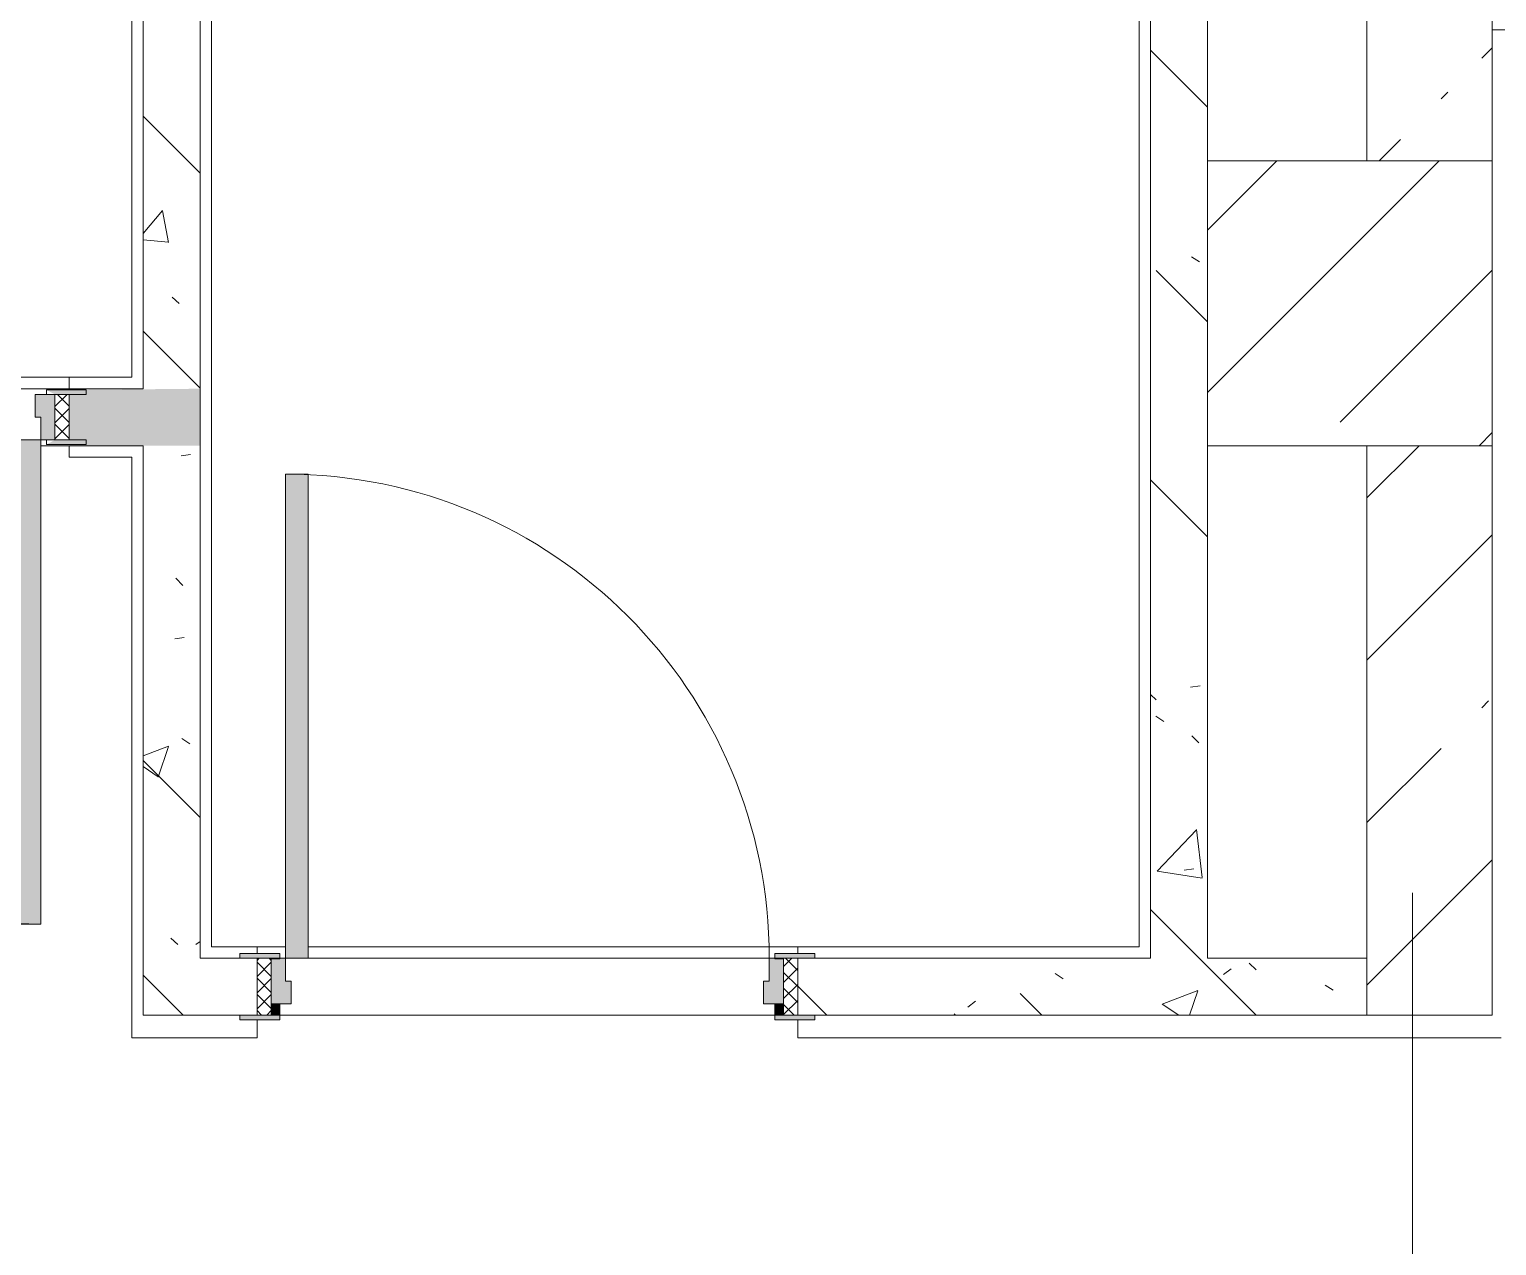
# Model space of a CAD drawing. Header units: millimetres. Extents: x 81425 to 274970, y -8553 to 29000.
# Drawn here: x 230090 to 232668, y 21295 to 23431 of the extents above; entities that cross this region are included whole.
import ezdxf

# ---------------------------------------------------------------- set-up
doc = ezdxf.new("R2010")
doc.units = ezdxf.units.MM
for name, color, linetype, lineweight, true_color in [('A-DOOR-5', 7, 'Continuous', 5, 0xe2e2e2), ('A-DOOR-6', 7, 'Continuous', 5, 0xaaaaaa), ('A-DOOR-FRAM-3', 7, 'Continuous', 5, 0xe2e2e2), ('A-DOOR-FRAM-4', 7, 'Continuous', 5, 0xaaaaaa), ('A-FLOR-2', 7, 'Continuous', 5, 0xaaaaaa), ('I-WALL-5', 7, 'Continuous', 5, 0x787878)]:
    doc.layers.add(name, color=color, linetype=linetype, lineweight=lineweight, true_color=true_color)
for name, color, linetype, lineweight in [('A-WALL', 7, 'Continuous', 9), ('I-WALL-3', 7, 'Continuous', 5), ('S-COLS-1', 7, 'Continuous', 5), ('Оси', 7, 'Continuous', 9)]:
    doc.layers.add(name, color=color, linetype=linetype, lineweight=lineweight)
pattern_1 = [(135, (1826.41, 114.685), (-14.14214, -14.14214), []), (225, (1826.41, 114.685), (14.14214, -14.14214), [])]
pattern_2 = [(45, (-296.384, 114.685), (-14.1421, 14.1421), []), (135, (-296.384, 114.685), (-14.1421, -14.1421), [])]
pattern_3 = [(135, (147960.1, 0), (-377.1708, -377.1708), [533.4, -88.9, 17.78, -88.9]), (135, (147960.1, 376.94), (-377.1708, -377.1708), []), (50, (147960.1, 0), (637.6445, -55.7866), [66.675, -733.425]), (355, (147960.1, 0), (-123.3494, 668.699), [53.34, -586.74]), (100.451, (148013.2, -4.65), (514.299, 612.908), [56.665, -623.315]), (46.184, (147960.1, 177.8), (948.7764, -147.15), [100.012, -1100.137]), (96.636, (148039.1, 165.5), (830.909, 865.997), [84.998, -934.973]), (351.184, (147960.1, 177.8), (830.918, 865.988), [80.01, -880.11]), (21, (148049, 133.35), (530.6506, -357.9283), [66.675, -733.425]), (326, (148049, 133.35), (216.308, 644.6585), [53.34, -586.74]), (71.451, (148093.2, 103.5), (746.9596, 286.7243), [56.665, -623.315]), (37.5, (147960.08, 0), (10.81053, 295.9426), [16.764, -562.864, 16.764, -578.866, -588.962]), (37.5, (147960.08, 0), (10.81053, 295.9426), [-1175.258, 16.764, -572.198]), (7.5, (147960.08, 0), (233.8692, 350.6318), [16.764, -322.834, 16.764, -549.529, -224.472]), (7.5, (147960.08, 0), (233.8692, 350.6318), [-905.891, 16.764, -207.708]), (327.5, (147761.83, 0), (474.5678, -20.0513), [16.764, -205.486, 16.764, -676.656, -920.115]), (327.5, (147761.83, 0), (474.5678, -20.0513), [-915.67, 16.764, -903.351]), (317.5, (147672.93, 0), (518.4522, 88.9934), [16.764, -272.161, 16.764, -443.738, -653.415]), (317.5, (147672.93, 0), (518.4522, 88.9934), [-749.427, 16.764, -636.651])]
pattern_4 = [(45, (147960.08, 0), (-285.1231, 285.1231), []), (45, (148245.2, 0), (-285.1231, 285.1231), [504.031, -100.806, 16.764, -84.042])]

# ---------------------------------------------------------------- blocks, each defined once
blk = doc.blocks.new('BSC_Колонна _Прямоугольная - 500х500-23287078-1_8_3_птичка')
at = {"layer": 'S-COLS-1'}
h = blk.add_hatch(dxfattribs=at)
h.set_pattern_fill('FP_91', color=256, style=0, pattern_type=2)
h.set_pattern_definition([(45, (-84450, -22950), (-285.1231, 285.1231), []), (45, (-84164.88, -22950), (-285.1231, 285.1231), [504.031, -100.806, 16.764, -84.042])])
h.paths.add_polyline_path([(8.5, -250), (250, -250), (250, 250), (-250, 250), (-250, -250)])
for p, q in [((250, 250), (-250, 250)), ((-250, 250), (-250, -250)), ((250, -250), (250, 250)), ((-250, -250), (250, -250))]:
    blk.add_line(p, q, dxfattribs=at)
blk = doc.blocks.new('110_Дверь_СКБ_1Ст_Внутренняя1 - Д-9_ ДОО_Дв_950x2100h_Цеха_ ПУИ_ Помещение персонала_ Моечные_ Тамбур-18976848-1_8_3_птичка')
at = {"layer": 'A-DOOR-5'}
h = blk.add_hatch(color=256, dxfattribs=at)
h.paths.add_polyline_path([(517.5, 48), (447.5, 48), (462.5, 40), (517.5, 41.1)])
h.paths.add_polyline_path([(-437.5, 48), (-492.5, 48), (-492.5, 40), (-437.5, 40), (-422.5, 48)])
h = blk.add_hatch(color=256, dxfattribs=at)
h.paths.add_polyline_path([(437.5, 40), (437.5, 0), (427.5, 0), (427.5, -40), (462.5, -40), (462.5, 40), (447.5, 40)])
h.paths.add_polyline_path([(-422.5, 40), (-437.5, 40), (-437.5, -40), (-402.5, -40), (-402.5, 0), (-412.5, 0), (-412.5, 40)])
h = blk.add_hatch(color=256, dxfattribs=at)
h.paths.add_polyline_path([(462.5, -40), (447.5, -48), (517.5, -48), (512.3, -40), (487.5, -40)])
h.paths.add_polyline_path([(-437.5, -40), (-492.5, -40), (-492.5, -48), (-422.5, -48)])
at = {"layer": 'A-DOOR-6'}
h = blk.add_hatch(dxfattribs=at)
h.set_pattern_fill('FP_95', color=256, style=0, pattern_type=2)
h.set_pattern_definition(pattern_1)
h.paths.add_polyline_path([(462.5, 40), (462.5, -40), (487.5, -40), (487.5, 40)])
at = {"layer": 'A-DOOR-FRAM-3'}
blk.add_hatch(color=256, dxfattribs=at).paths.add_polyline_path([(-372.5, 890), (-412.5, 890), (-412.5, 40), (-372.5, 40), (-372.5, 704.6)])
at = {"layer": 'A-DOOR-FRAM-4'}
h = blk.add_hatch(dxfattribs=at)
h.set_pattern_fill('FP_96', color=256, style=0, pattern_type=2)
h.set_pattern_definition(pattern_2)
h.paths.add_polyline_path([(-462.5, 40), (-462.5, -40), (-437.5, -40), (-437.5, 40)])
at = {"layer": 'A-DOOR-6'}
for p, q in [((-412.5, 890), (-412.5, 40)), ((-372.5, 890), (-412.5, 890)), ((-372.5, 40), (-372.5, 890)), ((-422.5, 48), (-492.5, 48)), ((-492.5, 48), (-492.5, 40)), ((-492.5, 40), (-437.5, 40)), ((-437.5, 40), (-422.5, 40)), ((-422.5, 40), (-422.5, 48)), ((-412.5, 40), (-372.5, 40)), ((517.5, 48), (447.5, 48)), ((447.5, 48), (447.5, 40)), ((447.5, 40), (462.5, 40)), ((462.5, 40), (517.5, 40)), ((517.5, 40), (517.5, 48)), ((-492.5, -40), (-492.5, -48)), ((-437.5, -40), (-492.5, -40)), ((-492.5, -48), (-422.5, -48)), ((-422.5, -40), (-437.5, -40)), ((-422.5, -48), (-422.5, -40)), ((462.5, -40), (447.5, -40)), ((447.5, -40), (447.5, -48)), ((447.5, -48), (517.5, -48)), ((517.5, -40), (462.5, -40)), ((517.5, -48), (517.5, -40))]:
    blk.add_line(p, q, dxfattribs=at)
blk.add_arc((-412.5, 40), 850, 360, 90, dxfattribs=at)
at = {"layer": 'A-DOOR-FRAM-4'}
for p, q in [((-437.5, 40), (-462.5, 40)), ((-462.5, 40), (-462.5, -40)), ((-412.5, 40), (-437.5, 40)), ((-437.5, 40), (-437.5, -40)), ((-437.5, -40), (-437.5, 40)), ((-412.5, 0), (-412.5, 40)), ((437.5, 40), (437.5, 0)), ((462.5, 40), (437.5, 40)), ((462.5, -40), (462.5, 40)), ((487.5, 40), (462.5, 40)), ((462.5, 40), (462.5, -40)), ((487.5, -40), (487.5, 40)), ((-402.5, 0), (-412.5, 0)), ((-402.5, -40), (-402.5, 0)), ((437.5, 0), (427.5, 0)), ((427.5, 0), (427.5, -40)), ((-462.5, -40), (-437.5, -40)), ((-437.5, -40), (-402.5, -40)), ((427.5, -40), (462.5, -40)), ((462.5, -40), (487.5, -40))]:
    blk.add_line(p, q, dxfattribs=at)
blk = doc.blocks.new('110_Дверь_СКБ_1Ст_Внутренняя1 - Д-7_п__950x2100h_Туалет-32105350-1_8_3_птичка')
at = {"layer": 'A-DOOR-5'}
h = blk.add_hatch(color=256, dxfattribs=at)
h.paths.add_polyline_path([(437.5, -30), (462.5, -30), (462.5, 50), (437.5, 50), (437.5, 10), (427.5, 10), (427.5, -30)])
h.paths.add_polyline_path([(-437.5, -30), (-402.5, -30), (-402.5, 10), (-412.5, 10), (-412.5, 50), (-437.5, 50)])
at = {"layer": 'A-DOOR-6'}
h = blk.add_hatch(dxfattribs=at)
h.set_pattern_fill('FP_95', color=256, style=0, pattern_type=2)
h.set_pattern_definition(pattern_1)
h.paths.add_polyline_path([(487.5, -50), (487.5, 50), (462.5, 50), (463.3, -50)])
at = {"layer": 'A-DOOR-FRAM-3'}
for points in [[(-372.5, 50), (-372.5, 900), (-412.5, 900), (-412.5, 50), (-393, 50)], [(-437.5, 50), (-422.5, 50), (-422.5, 58), (-492.5, 58), (-492.5, 50), (-462.5, 50)], [(517.5, 50), (517.5, 58), (447.5, 58), (447.5, 50), (492.2, 50)], [(-492.5, -58), (-422.5, -58), (-422.5, -50), (-492.5, -50)], [(-437.5, -50), (-422.5, -50), (-422.5, -30), (-437.5, -30)], [(462.5, -50), (462.5, -30), (447.5, -30), (447.5, -50)], [(468.2, -58), (517.5, -58), (517.5, -50), (447.5, -50), (447.5, -58)]]:
    blk.add_hatch(color=256, dxfattribs=at).paths.add_polyline_path(points)
at = {"layer": 'A-DOOR-FRAM-4'}
h = blk.add_hatch(dxfattribs=at)
h.set_pattern_fill('FP_96', color=256, style=0, pattern_type=2)
h.set_pattern_definition(pattern_2)
h.paths.add_polyline_path([(-437.5, -50), (-437.5, 50), (-462.5, 50), (-462.5, -50)])
at = {"layer": 'A-DOOR-6'}
for p, q in [((-412.5, 900), (-412.5, 50)), ((-372.5, 900), (-412.5, 900)), ((-372.5, 50), (-372.5, 900)), ((-412.5, 50), (-372.5, 50))]:
    blk.add_line(p, q, dxfattribs=at)
blk.add_arc((-412.5, 50), 850, 360, 90, dxfattribs=at)
at = {"layer": 'A-DOOR-FRAM-4'}
for p, q in [((-422.5, 58), (-492.5, 58)), ((-492.5, 58), (-492.5, 50)), ((-422.5, 50), (-422.5, 58)), ((517.5, 58), (447.5, 58)), ((447.5, 58), (447.5, 50)), ((517.5, 50), (517.5, 58)), ((-492.5, 50), (-422.5, 50)), ((-437.5, 50), (-462.5, 50)), ((-462.5, 50), (-462.5, -50)), ((-412.5, 50), (-437.5, 50)), ((-437.5, 50), (-437.5, -30)), ((-437.5, -50), (-437.5, 50)), ((-422.5, 50), (-437.5, 50)), ((-437.5, 50), (-437.5, 49)), ((-437.5, 49), (-422.5, 49)), ((-422.5, 49), (-422.5, 50)), ((-412.5, 10), (-412.5, 50)), ((437.5, 50), (437.5, 10)), ((462.5, 50), (437.5, 50)), ((462.5, 50), (447.5, 50)), ((447.5, 50), (447.5, 49)), ((447.5, 50), (517.5, 50)), ((447.5, 49), (462.5, 49)), ((462.5, -30), (462.5, 50)), ((487.5, 50), (462.5, 50)), ((462.5, 50), (462.5, -50)), ((462.5, 49), (462.5, 50)), ((487.5, -50), (487.5, 50)), ((-402.5, 10), (-412.5, 10)), ((-402.5, -30), (-402.5, 10)), ((437.5, 10), (427.5, 10)), ((427.5, 10), (427.5, -30)), ((-422.5, -50), (-492.5, -50)), ((-492.5, -50), (-492.5, -58)), ((-462.5, -50), (-437.5, -50)), ((-437.5, -30), (-402.5, -30)), ((-422.5, -30), (-437.5, -30)), ((-437.5, -30), (-437.5, -50)), ((-437.5, -50), (-422.5, -50)), ((-422.5, -50), (-422.5, -30)), ((-422.5, -58), (-422.5, -50)), ((427.5, -30), (462.5, -30)), ((462.5, -30), (447.5, -30)), ((447.5, -30), (447.5, -50)), ((447.5, -50), (462.5, -50)), ((517.5, -50), (447.5, -50)), ((447.5, -50), (447.5, -58)), ((462.5, -50), (462.5, -30)), ((462.5, -50), (487.5, -50)), ((517.5, -58), (517.5, -50)), ((-492.5, -58), (-422.5, -58)), ((447.5, -58), (517.5, -58))]:
    blk.add_line(p, q, dxfattribs=at)

msp = doc.modelspace()

# ---------------------------------------------------------------- hatches: boundary and pattern name
at = {"layer": 'I-WALL-3'}
h = msp.add_hatch(dxfattribs=at)
h.set_pattern_fill('FP_63', color=256, style=0, pattern_type=2)
h.set_pattern_definition(pattern_4)
h.paths.add_polyline_path([(232440.1, 23200), (232660.1, 23200), (232660.1, 26600), (232440.1, 26600), (232440.1, 23430)])
h = msp.add_hatch(dxfattribs=at)
h.set_pattern_fill('FP_63', color=256, style=0, pattern_type=2)
h.set_pattern_definition(pattern_4)
h.paths.add_polyline_path([(232440.1, 21700), (232660.1, 21700), (232660.1, 22700), (232440.1, 22700), (232440.1, 21800)])
at = {"layer": 'I-WALL-5'}
h = msp.add_hatch(dxfattribs=at)
h.set_pattern_fill('FP_92', color=256, style=0, pattern_type=2)
h.set_pattern_definition(pattern_3)
h.paths.add_polyline_path([(232160.1, 21800), (232160.1, 26880), (232060.1, 26880), (232060.1, 21800)])
h = msp.add_hatch(dxfattribs=at)
h.set_pattern_fill('FP_92', color=256, style=0, pattern_type=2)
h.set_pattern_definition(pattern_3)
h.paths.add_polyline_path([(230390.1, 22800), (230390.1, 23940), (230290.1, 23940), (230290.1, 22800)])
h = msp.add_hatch(dxfattribs=at)
h.set_pattern_fill('FP_92', color=256, style=0, pattern_type=2)
h.set_pattern_definition(pattern_3)
h.paths.add_polyline_path([(225210.1, 22700), (225310.1, 22700), (225310.1, 22800), (225210.1, 22800), (225210.1, 22709.1)])
h.paths.add_polyline_path([(224128.9, 22700), (224710.1, 22700), (224710.1, 22800), (223704.9, 22800), (223704.9, 22700), (224090.1, 22700)])
h.paths.add_polyline_path([(226659.9, 22700), (228610.1, 22700), (228610.1, 22800), (226410.1, 22800), (226410.1, 22700), (226440.1, 22700)])
h.paths.add_polyline_path([(230160.1, 22700), (230390.1, 22700), (230390.1, 22800), (230190.1, 22798), (230190.1, 22790), (230160.1, 22790), (230160.1, 22710), (230190.1, 22710), (230190.1, 22702), (230160.1, 22702)])
h.paths.add_polyline_path([(229189.3, 22700), (229180.1, 22702), (229180.1, 22710), (229210.1, 22710), (229210.1, 22790), (229180.1, 22790), (229180.1, 22798), (229110.1, 22796.4), (229110.1, 22700), (229180.1, 22700)])
h.paths.add_polyline_path([(218200.1, 22700), (218270.1, 22704), (218270.1, 22800), (218170.1, 22800), (218170.1, 22700)])
h.paths.add_polyline_path([(217070.1, 22700), (217070.1, 22800), (216270.1, 22800), (216270.1, 22700), (217045.1, 22700)])
h.paths.add_polyline_path([(222000.1, 22700), (222604.9, 22700), (222604.9, 22800), (222000.1, 22800), (222000.1, 22730.9)])
h.paths.add_polyline_path([(220630.1, 22700), (221500.1, 22700), (221500.1, 22800), (218770.1, 22800), (218770.1, 22700), (219405.9, 22700)])
h = msp.add_hatch(dxfattribs=at)
h.set_pattern_fill('FP_92', color=256, style=0, pattern_type=2)
h.set_pattern_definition(pattern_3)
h.paths.add_polyline_path([(230290.1, 21800), (230390.1, 21800), (230390.1, 22700), (230290.1, 22700), (230290.1, 22482.3)])
h = msp.add_hatch(dxfattribs=at)
h.set_pattern_fill('FP_92', color=256, style=0, pattern_type=2)
h.set_pattern_definition(pattern_3)
h.paths.add_polyline_path([(232418.6, 21700), (232440.1, 21700), (232440.1, 21800), (231440.1, 21800), (231441.4, 21700), (232340.1, 21700)])
h.paths.add_polyline_path([(230390.1, 21700), (230490.1, 21700), (230490.1, 21800), (230290.1, 21800), (230290.1, 21700)])

# ---------------------------------------------------------------- linework, layer by layer
at = {"layer": 'A-FLOR-2'}
for p, q in [((230270.1, 22820), (230270.1, 24060)), ((230410.1, 23920), (230410.1, 21820)), ((232040.1, 21820), (232040.1, 23920)), ((232710.1, 23430), (232660.1, 23430)), ((229130.1, 22820), (230270.1, 22820)), ((230160.1, 22800), (230160.1, 22820)), ((230160.1, 22680), (230160.1, 22700)), ((230270.1, 22680), (230160.1, 22680)), ((230270.1, 21660), (230270.1, 22680)), ((230410.1, 21820), (230540.1, 21820)), ((230490.1, 21820), (230490.1, 21808)), ((230580.1, 21820), (232040.1, 21820)), ((231440.1, 21808), (231440.1, 21820)), ((230490.1, 21692), (230490.1, 21660)), ((231440.1, 21660), (231440.1, 21692)), ((230490.1, 21660), (230270.1, 21660)), ((232676.1, 21660), (231440.1, 21660))]:
    msp.add_line(p, q, dxfattribs=at)
at = {"layer": 'A-WALL'}
msp.add_line((232440.1, 21800), (232440.1, 21700), dxfattribs=at)
at = {"layer": 'I-WALL-3'}
for p, q in [((232160.1, 23200), (232160.1, 27100)), ((232440.1, 26600), (232440.1, 23200)), ((232660.1, 23200), (232660.1, 26600)), ((230290.1, 24040), (230290.1, 22800)), ((230390.1, 22800), (230390.1, 23940)), ((232060.1, 23940), (232060.1, 21800)), ((229110.1, 22800), (230290.1, 22800)), ((230390.1, 21800), (230390.1, 22800)), ((230110.1, 22700), (230290.1, 22700)), ((230290.1, 22700), (230290.1, 21700)), ((232160.1, 21800), (232160.1, 22700)), ((232440.1, 22700), (232440.1, 21800)), ((232660.1, 21700), (232660.1, 22700)), ((230460.1, 21800), (230390.1, 21800)), ((230580.1, 21800), (231390.1, 21800)), ((232060.1, 21800), (231470.1, 21800)), ((232440.1, 21800), (232160.1, 21800)), ((230290.1, 21700), (230460.1, 21700)), ((231400.1, 21700), (230530.1, 21700)), ((231470.1, 21700), (232660.1, 21700))]:
    msp.add_line(p, q, dxfattribs=at)
at = {"layer": 'Оси'}
msp.add_line((232520.1, 10029.8), (232520.1, 21915.1), dxfattribs=at)

# ---------------------------------------------------------------- block references
at = {"layer": 'A-DOOR-6', "rotation": 180}
msp.add_blockref('110_Дверь_СКБ_1Ст_Внутренняя1 - Д-9_ ДОО_Дв_950x2100h_Цеха_ ПУИ_ Помещение персонала_ Моечные_ Тамбур-18976848-1_8_3_птичка', (229697.6, 22750), dxfattribs=at)
at = {"layer": 'A-DOOR-6'}
msp.add_blockref('110_Дверь_СКБ_1Ст_Внутренняя1 - Д-7_п__950x2100h_Туалет-32105350-1_8_3_птичка', (230952.6, 21750), dxfattribs=at)
at = {"layer": 'S-COLS-1'}
msp.add_blockref('BSC_Колонна _Прямоугольная - 500х500-23287078-1_8_3_птичка', (232410.1, 22950), dxfattribs=at)

doc.saveas('drawing.dxf')
